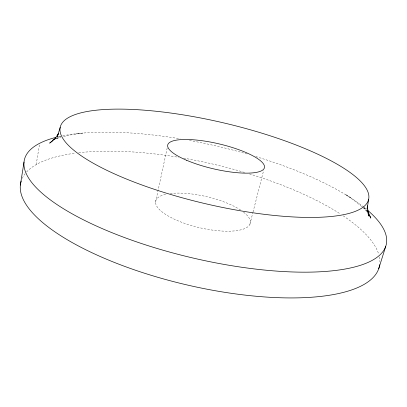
<?xml version="1.0" encoding="UTF-8"?>
<svg xmlns="http://www.w3.org/2000/svg" width="407" height="407" viewBox="0 0 407 407"><rect width="100%" height="100%" fill="white"/><g stroke="black" fill="none" stroke-linecap="round" stroke-linejoin="round"><path stroke-width="0.31" stroke-dasharray="2.04 1.53" d="M36.198 164.596L39.469 144.546M155.55 202.248L167.491 146.53M249.908 224.267L252.879 212.612M253.037 212.001L263.675 170.294M56.476 138.512L60.709 136.543L56.293 138.517M56.344 138.756L60.78 137.327M63.538 136.513L69.5 135.134L82.606 133.058L76.043 133.75M350.875 197.939L345.339 194.424C353.037 199.496 360.571 204.95 366.966 211.625M363.68 207.295L366.748 211.009M364.051 207.753L366.656 210.943M22.268 178.312A184.132 61.788 13.2 0 1 25.153 173.687M26.592 172.003A184.132 61.788 13.2 0 1 75.605 153.134M78.729 152.752A184.132 61.788 13.2 0 1 178.597 157.285M183.608 158.135A184.132 61.788 13.2 0 1 244.592 172.451M249.455 173.921A184.132 61.788 13.2 0 1 340.532 214.092M343.162 215.827A184.132 61.788 13.2 0 1 378.683 254.161M379.39 256.919A184.132 61.788 13.2 0 1 379.894 261.747M243.564 212.164A48.57 15.924 13.2 0 1 231.904 231.095A48.57 15.924 13.2 0 1 168.869 216.382A48.57 15.924 13.2 0 1 166.417 194.154M170.202 193.544A48.57 15.924 13.2 0 1 240.893 210.246M58.074 136.838A185.836 57.199 13.2 0 1 60.389 136.314M62.759 135.821A185.836 57.199 13.2 0 1 180.052 138.802M189.494 140.451A185.836 57.199 13.2 0 1 247.105 153.968M255.764 156.532A185.836 57.199 13.2 0 1 363.863 207.183M364.336 207.555A185.836 57.199 13.2 0 1 366.178 209.056"/><path stroke-width="0.61" d="M367.394 206.364L367.089 209.254L368.61 199.435A158.354 41.417 13.2 0 0 145.553 110.272A158.354 41.417 13.2 0 0 129.161 180.118A158.354 41.417 13.2 0 0 368.61 199.435M20.365 185.139L24.008 162.062M378.714 268.732L385.699 246.469M60.211 127.406L57.204 136.889L58.14 134.142M58.41 133.598L54.446 139.581L55.993 137.922M55.825 137.897L49.669 143.142L52.783 140.715M54.64 139.255L52.981 139.993L54.1 139.581M369.307 215.069L370.833 218.127L367.658 210.714M367.694 211.213L368.6 216.031L367.328 205.739M367.511 210.185A185.836 57.199 13.2 0 1 312.545 272.074A185.836 57.199 13.2 0 1 79.014 217.542A185.836 57.199 13.2 0 1 55.82 137.398M379.69 264.703A184.132 61.788 13.2 0 1 186.599 284.844A184.132 61.788 13.2 0 1 21.195 181.069M186.737 160.333A49.679 12.78 13.2 0 0 264.143 168.457A49.679 12.78 13.2 0 0 197.344 140.14A49.679 12.78 13.2 0 0 186.737 160.333"/></g></svg>
